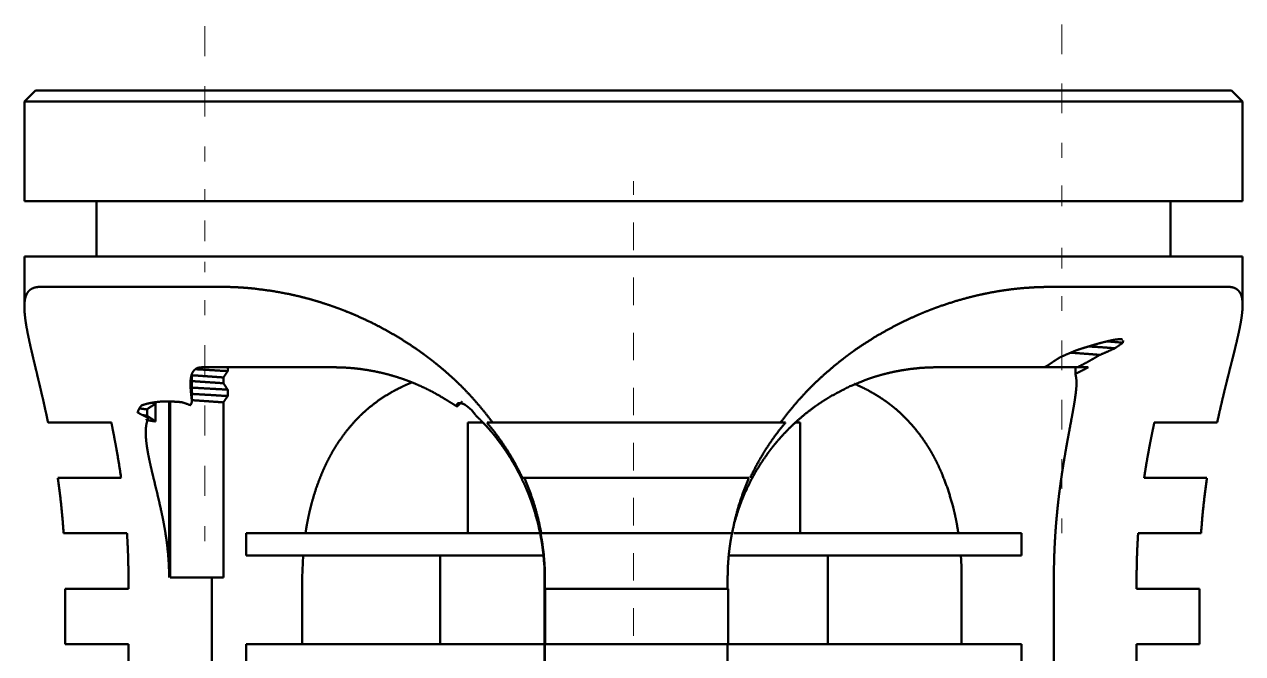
# Paper-space layout 'Layout1' of a CAD drawing. Header units: millimetres. Extents: x 0 to 420, y 0 to 297.
# Drawn here: x 140.48 to 184.48, y 177.07 to 199.81 of the extents above; entities that cross this region are included whole.
import ezdxf

# ---------------------------------------------------------------- set-up
doc = ezdxf.new("R2010")
doc.units = ezdxf.units.MM
doc.layers.add('170', color=7, linetype='Continuous', true_color=0xffffff)

psp = doc.layouts.get("Layout1")

# ---------------------------------------------------------------- linework, layer by layer
at = {"layer": '170', "color": 193, "linetype": 'Continuous', "lineweight": 13}
for p, q in [((177.954, 198.739), (177.954, 199.81)), ((147.002, 199.749), (147.002, 198.66)), ((147.002, 197.572), (147.002, 196.483)), ((177.954, 196.596), (177.954, 197.668)), ((147.002, 195.394), (147.002, 194.85)), ((177.954, 194.989), (177.954, 195.525)), ((162.478, 193.646), (162.478, 194.144)), ((147.002, 193.85), (147.002, 193.475)), ((177.954, 193.239), (177.954, 193.989)), ((147.002, 192.725), (147.002, 191.975)), ((177.954, 190.989), (177.954, 191.739)), ((147.002, 191.225), (147.002, 190.85)), ((162.478, 189.665), (162.478, 190.66)), ((147.002, 189.85), (147.002, 189.305)), ((177.954, 189.454), (177.954, 189.989)), ((162.478, 187.674), (162.478, 188.669)), ((177.954, 187.311), (177.954, 188.382)), ((147.002, 188.216), (147.002, 187.127)), ((162.478, 185.683), (162.478, 186.679)), ((177.954, 185.168), (177.954, 186.24)), ((147.002, 186.039), (147.002, 184.95)), ((162.478, 183.692), (162.478, 184.688)), ((177.954, 183.026), (177.954, 184.097)), ((147.002, 183.861), (147.002, 182.772)), ((162.478, 181.702), (162.478, 182.697)), ((177.954, 181.419), (177.954, 181.954)), ((147.002, 181.683), (147.002, 181.139)), ((162.478, 179.711), (162.478, 180.706)), ((162.478, 177.72), (162.478, 178.715))]:
    psp.add_line(p, q, dxfattribs=at)
at = {"layer": '170', "color": 155, "linetype": 'Continuous', "lineweight": 50}
for p, q in [((140.878, 197.419), (140.478, 197.019)), ((184.478, 197.019), (184.078, 197.419)), ((140.478, 197.019), (140.478, 193.419)), ((184.478, 193.419), (184.478, 197.019)), ((143.078, 193.419), (143.078, 191.419)), ((181.878, 191.419), (181.878, 193.419)), ((140.478, 191.419), (140.478, 189.592)), ((184.478, 189.661), (184.478, 191.419)), ((180.135, 188.424), (180.123, 188.428)), ((180.151, 188.304), (180.166, 188.385)), ((146.527, 186.209), (146.527, 187.159)), ((147.667, 187.051), (147.667, 186.842)), ((147.823, 187.419), (147.823, 187.28)), ((178.44, 187.419), (178.44, 187.178)), ((147.823, 186.609), (147.823, 186.38)), ((145.048, 186.13), (145.209, 186.106)), ((145.709, 179.819), (145.709, 186.179)), ((145.747, 186.178), (145.747, 179.819)), ((147.667, 186.151), (147.667, 179.819)), ((144.908, 185.672), (144.908, 185.898)), ((145.209, 185.464), (145.209, 186.106)), ((156.494, 185.419), (157.045, 185.419)), ((156.494, 185.419), (156.494, 181.419)), ((168.324, 185.419), (168.494, 185.419)), ((168.494, 185.419), (168.494, 181.419)), ((148.494, 181.419), (148.494, 180.619)), ((176.494, 180.619), (176.494, 181.419)), ((150.543, 180.62), (150.514, 179.819)), ((155.494, 180.619), (155.494, 177.419)), ((169.494, 177.419), (169.494, 180.619)), ((144.237, 179.819), (144.237, 179.419)), ((147.244, 179.819), (145.747, 179.819)), ((147.244, 163.199), (147.244, 179.819)), ((150.514, 179.819), (150.514, 177.418)), ((159.26, 163.199), (159.26, 179.819)), ((159.269, 179.819), (159.26, 179.819)), ((159.269, 179.819), (159.269, 179.85)), ((159.278, 179.419), (159.278, 179.819)), ((165.878, 179.819), (165.878, 179.419)), ((174.33, 177.418), (174.33, 179.819)), ((177.66, 179.819), (177.66, 163.199)), ((180.649, 179.419), (180.649, 179.819)), ((141.949, 179.419), (141.949, 177.419)), ((144.237, 179.419), (141.949, 179.419)), ((159.292, 179.419), (159.278, 179.419)), ((159.292, 177.419), (159.292, 179.419)), ((165.892, 179.419), (165.892, 177.419)), ((180.649, 179.419), (182.923, 179.419)), ((182.923, 177.419), (182.923, 179.419)), ((141.949, 177.419), (144.237, 177.419)), ((144.237, 177.419), (144.237, 175.419)), ((148.494, 177.419), (148.494, 176.619)), ((159.278, 175.419), (159.278, 177.419)), ((159.278, 177.419), (159.292, 177.419)), ((165.878, 177.419), (165.878, 175.419)), ((176.494, 176.619), (176.494, 177.419)), ((182.923, 177.419), (180.649, 177.419)), ((180.649, 175.419), (180.649, 177.419))]:
    psp.add_line(p, q, dxfattribs=at)
for points, knots in [([(173.376, 197.419), (169.454, 197.419), (165.255, 197.419), (160.945, 197.419), (156.696, 197.419), (152.677, 197.419), (149.049, 197.419), (145.956, 197.419), (143.522, 197.419), (141.843, 197.419), (140.986, 197.419), (140.878, 197.419)], [0, 0, 0.120671, 0.249896, 0.382528, 0.513278, 0.636937, 0.748577, 0.843748, 0.918658, 0.970321, 0.996679, 1, 1]), ([(184.078, 197.419), (183.961, 197.419), (183.031, 197.419), (182.229, 197.419), (179.993, 197.419), (176.998, 197.419), (173.376, 197.419)], [0, 0, 0.010943, 0.097798, 0.172766, 0.38173, 0.661511, 1, 1]), ([(173.578, 197.019), (171.626, 197.019), (167.47, 197.019), (163.114, 197.019), (158.734, 197.019), (154.502, 197.019), (150.588, 197.019), (147.149, 197.019), (144.32, 197.019), (143.17, 197.019), (141.46, 197.019), (140.917, 197.019), (140.478, 197.019)], [0, 0, 0.058955, 0.18453, 0.316116, 0.448468, 0.576311, 0.694551, 0.798475, 0.883943, 0.918658, 0.970322, 0.986754, 1, 1]), ([(184.478, 197.019), (184.002, 197.019), (183.412, 197.019), (181.559, 197.019), (178.881, 197.019), (175.493, 197.019), (173.578, 197.019)], [0, 0, 0.043661, 0.097797, 0.267754, 0.513459, 0.82428, 1, 1]), ([(140.478, 193.419), (140.588, 193.419), (141.46, 193.419), (142.214, 193.419), (144.32, 193.419), (147.149, 193.419), (150.588, 193.419), (154.502, 193.419), (158.734, 193.419), (163.114, 193.419), (167.47, 193.419), (171.626, 193.419), (173.578, 193.419)], [0, 0, 0.00332, 0.029678, 0.052453, 0.116057, 0.201525, 0.305449, 0.423689, 0.551532, 0.683884, 0.81547, 0.941045, 1, 1]), ([(173.578, 193.419), (177.267, 193.419), (180.317, 193.419), (182.595, 193.419), (184.002, 193.419), (184.478, 193.419)], [0, 0, 0.33849, 0.61827, 0.827234, 0.956339, 1, 1]), ([(173.578, 191.419), (171.626, 191.419), (167.47, 191.419), (163.114, 191.419), (158.734, 191.419), (154.502, 191.419), (152.495, 191.419), (148.8, 191.419), (145.65, 191.419), (143.17, 191.419), (141.46, 191.419), (140.588, 191.419), (140.478, 191.419)], [0, 0, 0.058955, 0.18453, 0.316116, 0.448468, 0.576311, 0.636937, 0.748577, 0.843748, 0.918658, 0.970322, 0.99668, 1, 1]), ([(184.478, 191.419), (184.359, 191.419), (183.412, 191.419), (182.595, 191.419), (180.317, 191.419), (178.881, 191.419), (175.493, 191.419), (173.578, 191.419)], [0, 0, 0.010944, 0.097797, 0.172766, 0.38173, 0.513459, 0.82428, 1, 1]), ([(141.335, 185.419), (141.268, 185.733), (141.201, 186.037), (141.135, 186.33), (141.069, 186.613), (141.005, 186.885), (140.942, 187.147), (140.882, 187.399), (140.852, 187.521), (140.824, 187.641), (140.796, 187.759), (140.782, 187.817), (140.769, 187.874), (140.743, 187.987), (140.717, 188.096), (140.67, 188.306), (140.628, 188.505), (140.59, 188.692), (140.557, 188.869), (140.53, 189.035), (140.508, 189.19), (140.492, 189.336), (140.482, 189.471), (140.479, 189.535), (140.478, 189.596), (140.479, 189.654), (140.481, 189.709), (140.491, 189.812), (140.507, 189.905), (140.531, 189.987), (140.561, 190.061), (140.598, 190.125), (140.643, 190.18), (140.695, 190.226), (140.754, 190.263), (140.82, 190.29), (140.894, 190.31), (140.975, 190.322), (141.063, 190.325)], [0, 0, 0.060142, 0.118309, 0.174554, 0.228859, 0.281161, 0.331481, 0.379904, 0.403441, 0.426526, 0.44915, 0.46029, 0.471305, 0.492903, 0.513913, 0.554187, 0.592174, 0.627916, 0.661483, 0.692932, 0.72232, 0.74968, 0.775044, 0.786972, 0.798369, 0.809244, 0.819621, 0.838966, 0.856561, 0.87261, 0.887401, 0.901271, 0.914522, 0.927475, 0.940511, 0.953997, 0.968252, 0.983524, 1, 1]), ([(141.063, 190.325), (141.668, 190.325), (143.483, 190.325), (146.045, 190.325), (147.575, 190.325)], [0, 0, 0.092851, 0.371676, 0.765036, 1, 1]), ([(157.393, 185.419), (157.153, 185.733), (156.904, 186.036), (156.647, 186.33), (156.381, 186.614), (156.245, 186.752), (156.106, 186.886), (155.966, 187.019), (155.823, 187.148), (155.678, 187.275), (155.531, 187.4), (155.382, 187.522), (155.232, 187.642), (155.156, 187.701), (155.08, 187.759), (155.003, 187.817), (154.926, 187.874), (154.771, 187.987), (154.615, 188.096), (154.3, 188.306), (153.983, 188.504), (153.662, 188.692), (153.339, 188.868), (153.013, 189.034), (152.685, 189.19), (152.355, 189.336), (152.023, 189.47), (151.856, 189.534), (151.69, 189.595), (151.525, 189.653), (151.359, 189.709), (151.031, 189.812), (150.704, 189.905), (150.379, 189.988), (150.056, 190.061), (149.417, 190.179), (148.788, 190.261), (148.478, 190.29), (148.172, 190.31), (147.872, 190.322), (147.575, 190.325)], [0, 0, 0.034764, 0.069292, 0.103626, 0.137794, 0.154825, 0.171825, 0.188801, 0.205759, 0.222698, 0.239626, 0.256544, 0.273455, 0.281909, 0.290364, 0.298819, 0.307268, 0.32411, 0.340866, 0.374122, 0.407066, 0.439721, 0.472115, 0.504267, 0.536194, 0.567912, 0.599439, 0.615107, 0.630663, 0.646101, 0.661426, 0.691747, 0.721646, 0.751137, 0.780247, 0.837382, 0.893176, 0.920535, 0.947449, 0.97393, 1, 1]), ([(177.55, 190.325), (177.082, 190.316), (176.605, 190.286), (176.364, 190.264), (176.12, 190.236), (175.875, 190.203), (175.627, 190.164), (175.378, 190.119), (175.126, 190.068), (174.873, 190.012), (174.617, 189.95), (174.101, 189.806), (173.578, 189.635)], [0, 0, 0.115503, 0.233382, 0.293262, 0.353783, 0.414981, 0.476868, 0.539477, 0.602822, 0.666927, 0.731821, 0.864116, 1, 1]), ([(177.55, 190.325), (179.063, 190.325), (181.588, 190.325), (183.362, 190.325), (183.945, 190.325)], [0, 0, 0.236702, 0.631466, 0.908889, 1, 1]), ([(183.557, 185.419), (183.627, 185.733), (183.696, 186.036), (183.765, 186.33), (183.833, 186.614), (183.867, 186.752), (183.9, 186.886), (183.933, 187.019), (183.966, 187.148), (183.998, 187.275), (184.06, 187.522), (184.091, 187.642), (184.12, 187.759), (184.135, 187.817), (184.149, 187.874), (184.177, 187.987), (184.204, 188.096), (184.254, 188.306), (184.301, 188.504), (184.342, 188.692), (184.379, 188.868), (184.41, 189.034), (184.435, 189.19), (184.455, 189.336), (184.469, 189.47), (184.474, 189.534), (184.477, 189.595), (184.478, 189.653), (184.478, 189.709), (184.472, 189.812), (184.459, 189.905), (184.44, 189.988), (184.414, 190.061), (184.34, 190.179), (184.237, 190.261), (184.175, 190.29), (184.105, 190.31), (184.029, 190.322), (183.945, 190.325)], [0, 0, 0.060385, 0.118862, 0.175499, 0.23023, 0.256843, 0.282931, 0.308502, 0.333566, 0.358145, 0.405916, 0.42912, 0.451861, 0.463061, 0.474138, 0.495866, 0.517009, 0.557558, 0.595805, 0.63179, 0.665607, 0.697348, 0.727005, 0.754551, 0.780021, 0.791986, 0.803425, 0.814358, 0.824803, 0.844267, 0.861894, 0.877817, 0.892323, 0.918411, 0.943194, 0.956079, 0.969667, 0.984232, 1, 1]), ([(167.786, 185.419), (168.076, 185.797), (168.379, 186.161), (168.695, 186.508), (169.024, 186.841), (169.365, 187.158), (169.718, 187.46), (169.898, 187.607), (170.08, 187.749), (170.173, 187.82), (170.266, 187.889), (170.359, 187.957), (170.453, 188.024), (170.83, 188.281), (171.212, 188.521), (171.599, 188.745), (171.989, 188.953), (172.382, 189.146), (172.779, 189.324), (172.978, 189.408), (173.178, 189.487), (173.378, 189.563), (173.578, 189.635)], [0, 0, 0.065621, 0.130696, 0.195336, 0.25963, 0.323674, 0.387554, 0.419456, 0.451343, 0.467287, 0.483214, 0.499098, 0.514927, 0.577746, 0.639827, 0.701239, 0.762044, 0.822299, 0.882051, 0.911754, 0.941343, 0.970772, 1, 1]), ([(180.123, 188.428), (180.049, 188.436), (179.932, 188.426), (179.895, 188.421), (179.856, 188.415), (179.836, 188.411), (179.815, 188.407), (179.793, 188.403), (179.771, 188.399), (179.676, 188.379), (179.573, 188.355), (179.461, 188.327), (179.341, 188.296), (179.278, 188.279), (179.213, 188.261), (179.147, 188.242), (179.078, 188.222), (178.938, 188.18), (178.791, 188.135), (178.64, 188.087), (178.483, 188.037)], [0, 0, 0.044135, 0.113628, 0.135242, 0.158573, 0.170875, 0.183578, 0.196633, 0.21004, 0.267166, 0.329732, 0.397601, 0.470756, 0.509333, 0.549169, 0.590076, 0.631991, 0.718717, 0.809097, 0.902918, 1, 1]), ([(179.575, 188.355), (179.79, 188.339), (179.842, 188.335), (179.892, 188.33), (179.941, 188.326), (179.987, 188.322), (180.073, 188.313), (180.151, 188.304)], [0, 0, 0.372627, 0.463233, 0.550596, 0.634326, 0.714502, 0.864266, 1, 1]), ([(178.483, 188.037), (178.407, 188.005), (178.33, 187.973), (178.254, 187.941), (178.178, 187.909), (178.026, 187.842), (177.874, 187.775)], [0, 0, 0.12425, 0.249243, 0.374338, 0.499439, 0.749691, 1, 1]), ([(179.317, 187.865), (179.215, 187.875), (179.108, 187.884), (178.995, 187.893), (178.877, 187.902), (178.756, 187.911), (178.505, 187.929), (178.27, 187.946)], [0, 0, 0.097764, 0.200394, 0.30784, 0.420225, 0.536413, 0.776116, 1, 1]), ([(179.862, 188.104), (179.756, 188.114), (179.642, 188.123), (179.522, 188.133), (179.396, 188.142), (179.33, 188.146), (179.263, 188.151), (179.229, 188.153), (179.159, 188.157), (179.124, 188.159), (178.913, 188.172)], [0, 0, 0.11266, 0.232189, 0.358546, 0.491739, 0.560899, 0.631814, 0.667911, 0.74099, 0.777886, 1, 1]), ([(179.317, 187.865), (179.589, 187.983), (179.862, 188.104)], [0, 0, 0.498267, 1, 1]), ([(179.862, 188.104), (180.017, 188.209), (180.151, 188.304)], [0, 0, 0.530765, 1, 1]), ([(177.433, 187.481), (177.37, 187.45), (177.308, 187.419)], [0, 0, 0.50198, 1, 1]), ([(177.874, 187.775), (177.758, 187.7), (177.646, 187.626), (177.538, 187.553), (177.433, 187.481)], [0, 0, 0.26011, 0.513922, 0.760921, 1, 1]), ([(178.513, 187.419), (178.73, 187.532), (178.938, 187.645), (178.988, 187.674), (179.038, 187.702), (179.087, 187.73), (179.135, 187.757), (179.228, 187.812), (179.317, 187.865)], [0, 0, 0.266036, 0.523305, 0.58625, 0.648575, 0.709918, 0.770161, 0.887303, 1, 1]), ([(146.903, 187.419), (146.833, 187.415), (146.769, 187.404), (146.712, 187.385), (146.662, 187.357), (146.617, 187.321), (146.579, 187.276), (146.547, 187.222), (146.521, 187.158), (146.502, 187.084), (146.488, 186.999), (146.483, 186.952), (146.48, 186.903), (146.479, 186.877), (146.478, 186.85), (146.478, 186.823), (146.478, 186.795), (146.482, 186.676), (146.491, 186.546), (146.505, 186.404), (146.524, 186.251)], [0, 0, 0.049767, 0.09548, 0.138114, 0.178941, 0.219404, 0.261054, 0.305427, 0.354037, 0.408243, 0.469105, 0.502305, 0.537474, 0.555826, 0.574667, 0.593985, 0.613784, 0.697901, 0.790135, 0.89074, 1, 1]), ([(147.667, 187.051), (147.423, 187.068), (147.174, 187.086), (147.048, 187.095), (146.921, 187.104), (146.795, 187.113), (146.526, 187.131)], [0, 0, 0.213931, 0.431891, 0.54238, 0.65374, 0.764299, 1, 1]), ([(147.823, 187.28), (147.49, 187.3), (147.148, 187.321), (147.062, 187.326), (147.018, 187.328), (146.888, 187.336), (146.664, 187.349)], [0, 0, 0.287784, 0.582459, 0.657208, 0.69476, 0.80727, 1, 1]), ([(146.903, 187.419), (148.208, 187.419), (149.169, 187.419), (151.64, 187.419)], [0, 0, 0.275413, 0.478278, 1, 1]), ([(147.823, 187.28), (147.744, 187.166), (147.667, 187.051)], [0, 0, 0.502371, 1, 1]), ([(151.64, 187.419), (151.878, 187.415), (152.119, 187.404), (152.362, 187.385), (152.609, 187.357), (152.858, 187.321), (153.11, 187.276), (153.364, 187.222), (153.62, 187.158), (153.879, 187.084), (154.14, 186.999), (154.271, 186.952), (154.403, 186.903), (154.469, 186.877), (154.535, 186.85), (154.601, 186.823), (154.667, 186.795), (154.929, 186.676), (155.189, 186.546), (155.447, 186.404), (155.702, 186.251)], [0, 0, 0.05558, 0.111899, 0.168992, 0.226901, 0.28568, 0.345378, 0.406052, 0.467771, 0.530619, 0.594683, 0.627205, 0.660065, 0.676623, 0.693239, 0.709891, 0.726582, 0.793766, 0.86168, 0.930395, 1, 1]), ([(166.13, 181.825), (166.241, 182.196), (166.274, 182.292), (166.307, 182.388), (166.342, 182.483), (166.378, 182.577), (166.453, 182.763), (166.533, 182.947), (166.706, 183.306), (166.898, 183.655), (167.108, 183.992), (167.335, 184.319), (167.394, 184.4), (167.455, 184.479), (167.516, 184.557), (167.579, 184.635), (167.705, 184.786), (167.835, 184.933), (168.104, 185.215), (168.385, 185.48), (168.677, 185.729), (168.98, 185.962), (169.136, 186.073), (169.293, 186.178), (169.451, 186.279), (169.61, 186.375), (170.256, 186.714), (170.911, 186.982), (171.076, 187.039), (171.241, 187.091), (171.405, 187.139), (171.568, 187.183), (171.891, 187.258), (172.21, 187.317), (172.524, 187.363), (172.835, 187.395), (172.988, 187.405), (173.14, 187.413), (173.29, 187.417), (173.439, 187.419)], [0, 0, 0.039211, 0.049467, 0.059713, 0.069932, 0.080129, 0.100457, 0.120713, 0.161062, 0.20128, 0.241474, 0.281743, 0.291835, 0.301927, 0.311992, 0.322024, 0.341993, 0.361844, 0.401237, 0.440301, 0.47912, 0.517766, 0.537048, 0.556217, 0.575199, 0.59401, 0.667697, 0.739337, 0.756984, 0.774468, 0.791731, 0.808787, 0.842315, 0.875121, 0.907261, 0.938781, 0.954327, 0.969725, 0.984951, 1, 1]), ([(173.439, 187.419), (174.996, 187.419), (177.308, 187.419)], [0, 0, 0.402405, 1, 1]), ([(178.44, 187.178), (178.471, 187.02), (178.477, 186.818), (178.472, 186.7), (178.46, 186.569), (178.452, 186.5), (178.444, 186.427), (178.433, 186.351), (178.422, 186.272), (178.396, 186.105), (178.365, 185.928), (178.332, 185.739), (178.295, 185.54), (178.215, 185.108), (178.193, 184.993), (178.171, 184.875), (178.16, 184.815), (178.138, 184.692), (178.127, 184.63), (178.082, 184.376), (178.038, 184.114), (177.994, 183.845), (177.951, 183.568), (177.91, 183.284), (177.87, 182.992), (177.851, 182.843), (177.833, 182.692), (177.824, 182.615), (177.815, 182.539), (177.807, 182.462), (177.799, 182.385), (177.768, 182.075), (177.74, 181.762), (177.716, 181.445), (177.697, 181.126), (177.681, 180.803), (177.67, 180.478), (177.666, 180.314), (177.663, 180.149), (177.661, 179.984), (177.66, 179.819)], [0, 0, 0.02173, 0.048971, 0.064911, 0.082503, 0.091936, 0.101809, 0.112129, 0.122897, 0.145643, 0.169926, 0.195744, 0.22307, 0.282261, 0.298029, 0.314196, 0.322427, 0.339196, 0.347723, 0.382496, 0.418266, 0.455014, 0.492748, 0.531479, 0.571209, 0.591449, 0.611941, 0.622283, 0.632672, 0.643088, 0.653526, 0.695517, 0.737886, 0.780629, 0.823753, 0.867269, 0.91119, 0.933309, 0.955514, 0.977751, 1, 1]), ([(178.44, 187.178), (178.674, 187.298), (178.903, 187.419)], [0, 0, 0.503859, 1, 1]), ([(146.525, 186.92), (146.669, 186.91), (146.793, 186.902), (146.919, 186.893), (147.045, 186.885), (147.172, 186.876), (147.298, 186.868), (147.422, 186.86), (147.545, 186.851), (147.667, 186.842)], [0, 0, 0.125491, 0.23464, 0.344658, 0.455565, 0.566767, 0.676849, 0.785743, 0.893468, 1, 1]), ([(147.823, 186.609), (147.702, 186.617), (147.578, 186.624), (147.453, 186.631), (147.327, 186.638), (146.82, 186.667), (146.692, 186.674), (146.628, 186.678), (146.525, 186.684)], [0, 0, 0.093394, 0.188712, 0.285443, 0.382485, 0.773261, 0.8716, 0.920525, 1, 1]), ([(147.667, 186.842), (147.744, 186.726), (147.823, 186.609)], [0, 0, 0.49774, 1, 1]), ([(154.478, 186.873), (154.454, 186.864), (154.29, 186.794), (154.128, 186.721), (153.815, 186.56), (153.514, 186.383), (153.225, 186.188), (152.948, 185.974), (152.814, 185.86), (152.683, 185.74), (152.619, 185.679), (152.556, 185.617), (152.493, 185.553), (152.432, 185.489), (152.198, 185.223), (151.979, 184.942), (151.777, 184.645), (151.588, 184.333), (151.5, 184.172), (151.414, 184.006), (151.373, 183.922), (151.333, 183.837), (151.293, 183.751), (151.255, 183.665), (151.113, 183.315), (150.987, 182.955), (150.876, 182.586), (150.78, 182.208), (150.737, 182.016), (150.698, 181.821), (150.68, 181.723), (150.663, 181.624), (150.647, 181.526), (150.632, 181.427), (150.631, 181.421)], [0, 0, 0.003685, 0.029179, 0.054501, 0.104735, 0.154627, 0.20441, 0.254346, 0.279461, 0.304719, 0.317392, 0.330059, 0.342714, 0.355361, 0.405966, 0.456799, 0.508107, 0.560102, 0.586417, 0.612979, 0.626359, 0.639787, 0.653229, 0.666682, 0.720686, 0.775102, 0.830071, 0.885709, 0.913819, 0.942135, 0.956381, 0.970666, 0.984959, 0.999254, 1, 1]), ([(174.212, 181.424), (174.156, 181.756), (174.126, 181.913), (174.093, 182.07), (174.075, 182.149), (174.057, 182.227), (174.038, 182.305), (174.019, 182.382), (173.842, 182.986), (173.626, 183.561), (173.502, 183.838), (173.368, 184.108), (173.297, 184.24), (173.223, 184.371), (173.185, 184.435), (173.146, 184.499), (173.107, 184.563), (173.067, 184.625), (172.902, 184.869), (172.728, 185.102), (172.544, 185.323), (172.35, 185.534), (172.147, 185.734), (171.933, 185.924), (171.878, 185.97), (171.822, 186.015), (171.766, 186.06), (171.709, 186.104), (171.593, 186.189), (171.476, 186.27), (171.236, 186.425), (170.989, 186.567), (170.735, 186.697), (170.473, 186.815), (170.465, 186.819)], [0, 0, 0.048966, 0.072282, 0.095586, 0.107235, 0.118883, 0.130526, 0.142134, 0.233545, 0.322845, 0.366915, 0.410712, 0.432542, 0.454345, 0.465238, 0.476109, 0.486936, 0.497726, 0.540488, 0.582735, 0.624598, 0.666216, 0.707737, 0.749289, 0.7597, 0.770125, 0.780565, 0.791008, 0.811837, 0.832609, 0.874045, 0.915463, 0.956989, 0.998742, 1, 1]), ([(146.164, 186.158), (145.762, 186.187), (145.386, 186.177), (145.208, 186.158), (145.035, 186.129), (144.95, 186.111), (144.868, 186.09), (144.787, 186.067), (144.708, 186.041)], [0, 0, 0.273424, 0.528811, 0.650944, 0.770046, 0.828597, 0.886404, 0.943481, 1, 1]), ([(146.471, 186.05), (146.317, 186.107), (146.164, 186.158)], [0, 0, 0.504766, 1, 1]), ([(146.471, 186.05), (146.487, 186.071), (146.501, 186.094), (146.511, 186.118), (146.519, 186.143), (146.524, 186.168), (146.527, 186.195), (146.527, 186.223), (146.524, 186.251)], [0, 0, 0.125994, 0.24952, 0.371265, 0.492717, 0.615242, 0.740122, 0.8682, 1, 1]), ([(147.667, 186.151), (147.423, 186.168), (147.174, 186.186), (147.048, 186.195), (146.921, 186.204), (146.795, 186.213), (146.519, 186.231)], [0, 0, 0.212757, 0.429519, 0.539401, 0.650149, 0.7601, 1, 1]), ([(146.527, 186.457), (146.567, 186.455), (146.82, 186.44), (147.328, 186.41), (147.455, 186.402), (147.518, 186.398), (147.702, 186.387), (147.823, 186.38)], [0, 0, 0.031536, 0.226484, 0.618285, 0.715973, 0.764247, 0.906815, 1, 1]), ([(147.823, 186.38), (147.744, 186.266), (147.667, 186.151)], [0, 0, 0.502309, 1, 1]), ([(155.702, 186.251), (155.817, 186.179), (155.923, 186.113), (155.949, 186.098), (155.974, 186.083), (155.998, 186.068), (156.022, 186.054), (156.066, 186.028), (156.108, 186.004)], [0, 0, 0.284004, 0.548327, 0.611202, 0.672735, 0.732608, 0.790512, 0.899699, 1, 1]), ([(156.386, 186.072), (156.349, 186.088), (156.314, 186.102), (156.282, 186.113), (156.252, 186.121), (156.201, 186.128), (156.16, 186.125), (156.143, 186.119), (156.129, 186.11), (156.124, 186.105), (156.119, 186.099), (156.114, 186.092), (156.111, 186.085), (156.103, 186.049), (156.108, 186.004)], [0, 0, 0.105746, 0.203003, 0.291671, 0.371821, 0.507915, 0.615453, 0.661096, 0.703339, 0.723889, 0.74441, 0.765214, 0.786572, 0.881265, 1, 1]), ([(156.108, 186.004), (156.146, 186.038), (156.181, 186.069), (156.196, 186.084), (156.211, 186.099), (156.224, 186.112), (156.236, 186.125), (156.256, 186.147), (156.269, 186.165), (156.274, 186.172), (156.277, 186.178), (156.279, 186.183), (156.279, 186.186)], [0, 0, 0.203459, 0.389213, 0.475202, 0.555811, 0.630394, 0.698714, 0.815902, 0.906058, 0.940406, 0.967273, 0.986789, 1, 1]), ([(144.708, 186.041), (144.685, 186.013), (144.664, 185.984), (144.645, 185.954), (144.626, 185.923), (144.594, 185.857), (144.568, 185.787)], [0, 0, 0.122094, 0.244838, 0.368445, 0.492593, 0.7435, 1, 1]), ([(144.568, 185.787), (144.76, 185.686), (144.952, 185.588)], [0, 0, 0.500545, 1, 1]), ([(144.631, 185.936), (144.638, 185.935), (144.692, 185.926), (144.756, 185.917), (144.827, 185.907), (144.908, 185.898)], [0, 0, 0.025512, 0.222989, 0.451091, 0.709902, 1, 1]), ([(144.746, 185.69), (144.78, 185.686), (144.81, 185.682), (144.841, 185.679), (144.874, 185.675), (144.908, 185.672)], [0, 0, 0.211816, 0.39589, 0.58883, 0.790166, 1, 1]), ([(156.64, 185.866), (156.574, 185.922), (156.509, 185.976), (156.478, 186.001), (156.446, 186.026), (156.416, 186.049), (156.386, 186.072)], [0, 0, 0.264998, 0.520916, 0.645374, 0.767118, 0.885363, 1, 1]), ([(156.809, 185.649), (156.725, 185.757), (156.64, 185.866)], [0, 0, 0.496921, 1, 1]), ([(143.62, 185.419), (143.052, 185.419), (141.908, 185.419), (141.335, 185.419)], [0, 0, 0.248861, 0.748947, 1, 1]), ([(143.973, 183.419), (143.892, 183.952), (143.804, 184.463), (143.759, 184.71), (143.713, 184.952), (143.667, 185.188), (143.62, 185.419)], [0, 0, 0.265919, 0.521043, 0.644631, 0.765638, 0.884097, 1, 1]), ([(144.952, 185.588), (144.91, 185.47), (144.882, 185.342), (144.877, 185.309), (144.873, 185.274), (144.869, 185.24), (144.867, 185.204), (144.863, 185.132), (144.862, 185.059), (144.866, 184.909), (144.879, 184.752), (144.899, 184.591), (144.924, 184.425), (144.939, 184.341), (144.955, 184.255), (144.972, 184.169), (144.99, 184.081), (145.028, 183.905), (145.069, 183.725), (145.09, 183.634), (145.112, 183.543), (145.134, 183.451), (145.156, 183.359), (145.247, 182.986), (145.337, 182.607), (145.423, 182.222), (145.464, 182.026), (145.503, 181.829), (145.54, 181.63), (145.574, 181.43), (145.632, 181.029), (145.674, 180.627), (145.7, 180.224), (145.709, 179.819)], [0, 0, 0.02129, 0.043643, 0.049434, 0.055312, 0.061278, 0.067324, 0.07959, 0.092092, 0.117814, 0.144518, 0.172201, 0.200849, 0.215526, 0.230394, 0.245419, 0.2606, 0.291434, 0.322863, 0.338784, 0.354799, 0.370892, 0.387061, 0.45247, 0.518947, 0.586399, 0.620473, 0.654771, 0.689283, 0.723871, 0.792941, 0.861923, 0.930904, 1, 1]), ([(145.209, 185.464), (145.093, 185.479), (145, 185.494), (144.962, 185.501), (144.929, 185.509), (144.916, 185.513), (144.903, 185.517), (144.893, 185.521), (144.884, 185.525), (144.877, 185.529)], [0, 0, 0.345411, 0.623126, 0.737059, 0.834336, 0.876612, 0.914432, 0.94781, 0.976931, 1, 1]), ([(159.269, 179.848), (159.258, 180.254), (159.225, 180.658), (159.173, 181.06), (159.1, 181.461), (159.006, 181.859), (158.892, 182.256), (158.86, 182.355), (158.826, 182.454), (158.792, 182.553), (158.756, 182.651), (158.681, 182.846), (158.602, 183.038), (158.518, 183.227), (158.429, 183.415), (158.336, 183.6), (158.239, 183.783), (158.136, 183.963), (158.03, 184.141), (157.974, 184.229), (157.918, 184.316), (157.86, 184.403), (157.802, 184.489), (157.683, 184.657), (157.56, 184.82), (157.498, 184.9), (157.436, 184.978), (157.404, 185.017), (157.373, 185.055), (157.341, 185.093), (157.309, 185.13), (157.182, 185.275), (157.055, 185.41), (156.931, 185.535), (156.809, 185.649)], [0, 0, 0.062784, 0.125449, 0.188159, 0.25108, 0.314379, 0.378232, 0.394304, 0.410426, 0.426576, 0.442713, 0.47491, 0.507034, 0.539103, 0.571135, 0.603151, 0.635165, 0.667194, 0.699264, 0.715316, 0.731386, 0.747478, 0.763548, 0.795424, 0.826921, 0.842519, 0.858014, 0.865721, 0.873397, 0.88105, 0.888658, 0.918397, 0.946947, 0.974201, 1, 1]), ([(157.393, 185.419), (157.346, 185.419), (157.244, 185.419), (157.188, 185.419)], [0, 0, 0.229569, 0.727801, 1, 1]), ([(157.188, 185.418), (157.375, 185.188), (157.555, 184.952), (157.727, 184.71), (157.892, 184.463), (158.049, 184.211), (158.197, 183.953), (158.337, 183.688), (158.469, 183.419)], [0, 0, 0.12472, 0.249313, 0.373851, 0.498455, 0.623243, 0.748338, 0.873882, 1, 1]), ([(157.393, 185.419), (162.592, 185.419), (167.786, 185.419)], [0, 0, 0.500311, 1, 1]), ([(166.686, 183.419), (166.957, 183.952), (167.261, 184.463), (167.425, 184.71), (167.597, 184.952), (167.776, 185.188), (167.962, 185.419)], [0, 0, 0.251713, 0.501602, 0.626213, 0.750743, 0.875304, 1, 1]), ([(167.962, 185.419), (167.868, 185.419), (167.786, 185.419)], [0, 0, 0.534016, 1, 1]), ([(181.287, 185.418), (181.239, 185.188), (181.191, 184.952), (181.143, 184.71), (181.096, 184.463), (181.05, 184.211), (181.005, 183.953), (180.962, 183.688), (180.921, 183.419)], [0, 0, 0.115976, 0.234467, 0.355462, 0.479021, 0.605223, 0.734124, 0.865726, 1, 1]), ([(183.557, 185.419), (182.419, 185.419), (181.287, 185.419)], [0, 0, 0.501439, 1, 1]), ([(141.688, 183.418), (141.753, 182.932), (141.81, 182.436), (141.858, 181.932), (141.897, 181.419)], [0, 0, 0.24425, 0.492256, 0.744113, 1, 1]), ([(158.542, 183.418), (158.736, 182.932), (158.902, 182.436), (159.039, 181.932), (159.148, 181.419)], [0, 0, 0.250183, 0.499727, 0.749395, 1, 1]), ([(166.641, 183.419), (163.95, 183.419), (158.543, 183.419)], [0, 0, 0.332267, 1, 1]), ([(166.037, 181.419), (166.146, 181.932), (166.283, 182.436), (166.449, 182.932), (166.641, 183.418)], [0, 0, 0.25062, 0.500302, 0.749851, 1, 1]), ([(182.976, 181.419), (183.016, 181.932), (183.065, 182.436), (183.124, 182.932), (183.191, 183.418)], [0, 0, 0.255901, 0.507786, 0.755788, 1, 1]), ([(144.184, 181.419), (143.804, 181.419), (143.042, 181.419), (142.279, 181.419), (141.897, 181.419)], [0, 0, 0.166473, 0.499654, 0.833138, 1, 1]), ([(144.237, 179.819), (144.236, 180.087), (144.231, 180.355), (144.224, 180.622), (144.214, 180.889), (144.2, 181.154), (144.184, 181.419)], [0, 0, 0.167622, 0.334955, 0.502071, 0.668719, 0.834672, 1, 1]), ([(148.494, 181.419), (148.982, 181.419), (150.413, 181.419), (151.454, 181.419), (154.093, 181.419), (155.646, 181.419), (159.082, 181.419)], [0, 0, 0.046129, 0.181297, 0.27955, 0.528821, 0.675472, 1, 1]), ([(159.278, 179.819), (159.269, 180.222), (159.24, 180.622), (159.191, 181.022), (159.124, 181.419)], [0, 0, 0.250345, 0.500066, 0.749761, 1, 1]), ([(159.148, 181.419), (161.441, 181.419), (166.037, 181.419)], [0, 0, 0.332904, 1, 1]), ([(165.878, 179.819), (165.882, 180.087), (165.895, 180.355), (165.917, 180.622), (165.947, 180.889), (165.986, 181.154), (166.033, 181.419)], [0, 0, 0.166733, 0.33333, 0.500013, 0.666686, 0.833273, 1, 1]), ([(166.107, 181.419), (169.486, 181.419), (171.01, 181.419), (173.598, 181.419), (175.427, 181.419), (176.374, 181.419), (176.494, 181.419)], [0, 0, 0.325357, 0.472092, 0.721154, 0.897282, 0.988454, 1, 1]), ([(180.649, 179.819), (180.652, 180.222), (180.663, 180.622), (180.68, 181.022), (180.703, 181.419)], [0, 0, 0.251624, 0.502108, 0.751548, 1, 1]), ([(159.191, 180.619), (156.023, 180.619), (153.234, 180.619), (150.985, 180.619), (149.408, 180.619), (148.597, 180.619), (148.494, 180.619)], [0, 0, 0.296133, 0.556926, 0.767145, 0.914508, 0.990408, 1, 1]), ([(176.494, 180.619), (176.006, 180.619), (174.577, 180.619), (172.305, 180.619), (170.901, 180.619), (167.679, 180.619), (165.917, 180.619)], [0, 0, 0.046122, 0.181269, 0.396027, 0.528773, 0.833424, 1, 1]), ([(174.33, 179.819), (174.326, 180.148), (174.311, 180.474), (174.301, 180.621)], [0, 0, 0.409571, 0.816439, 1, 1]), ([(165.892, 179.419), (163.697, 179.419), (159.292, 179.419)], [0, 0, 0.332597, 1, 1]), ([(148.494, 177.419), (148.906, 177.419), (150.118, 177.419), (152.058, 177.419), (154.613, 177.419), (156.075, 177.419), (159.26, 177.419)], [0, 0, 0.038273, 0.150837, 0.331069, 0.568357, 0.704143, 1, 1]), ([(159.292, 177.419), (161.489, 177.419), (165.892, 177.419)], [0, 0, 0.332948, 1, 1]), ([(165.878, 177.419), (169.025, 177.419), (171.794, 177.419), (174.025, 177.419), (175.588, 177.419), (176.392, 177.419), (176.494, 177.419)], [0, 0, 0.296458, 0.557291, 0.767399, 0.914616, 0.99042, 1, 1])]:
    psp.add_open_spline(points, degree=1, knots=knots, dxfattribs=at)
at = {"layer": '170', "color": 193, "linetype": 'Continuous', "lineweight": 13}
psp.add_open_spline([(162.478, 191.656), (162.478, 192.651)], degree=1, dxfattribs=at)
at = {"layer": '170', "color": 155, "linetype": 'Continuous', "lineweight": 50}
for points in [[(178.513, 187.419), (177.295, 187.419)], [(178.513, 187.419), (178.903, 187.419)], [(144.908, 185.898), (145.209, 186.106)], [(145.209, 185.464), (144.908, 185.672)], [(141.688, 183.419), (143.973, 183.419)], [(158.469, 183.419), (158.542, 183.419)], [(180.921, 183.419), (183.191, 183.419)], [(182.976, 181.419), (180.703, 181.419)], [(147.244, 179.819), (147.667, 179.819)]]:
    psp.add_open_spline(points, degree=1, dxfattribs=at)

doc.saveas('drawing.dxf')
